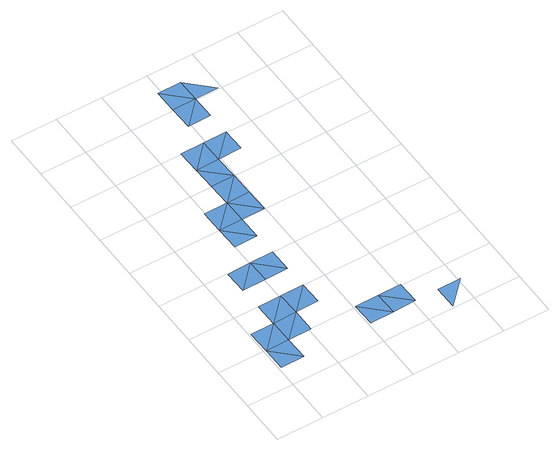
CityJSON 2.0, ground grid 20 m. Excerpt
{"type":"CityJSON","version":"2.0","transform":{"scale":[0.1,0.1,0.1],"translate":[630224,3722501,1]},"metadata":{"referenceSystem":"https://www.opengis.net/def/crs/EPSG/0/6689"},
"CityObjects":{
"waterbody1":{"type":"WaterBody","attributes":{"name":"福岡県津波浸水想定図","class":"1140","function":"2","WaterBodyTsunamiRiskAttribute.description":"1","WaterBodyTsunamiRiskAttribute.rank":"2"},"geometry":[{"type":"MultiSurface","lod":"1","boundaries":[[[0,1,2]],[[2,1,3]],[[4,5,6]],[[5,7,6]],[[8,9,10]],[[8,11,12]],[[8,10,13]],[[11,8,13]],[[14,15,16]],[[15,17,18]],[[19,15,14]],[[15,19,17]],[[20,21,22]],[[22,21,23]],[[24,20,22]],[[24,22,25]]]}]},
"waterbody2":{"type":"WaterBody","attributes":{"name":"福岡県津波浸水想定図","class":"1140","function":"2","WaterBodyTsunamiRiskAttribute.description":"1","WaterBodyTsunamiRiskAttribute.rank":"3"},"geometry":[{"type":"MultiSurface","lod":"1","boundaries":[[[5,26,2]],[[5,2,3]],[[27,28,29]],[[27,30,28]]]}]},
"waterbody3":{"type":"WaterBody","attributes":{"name":"福岡県津波浸水想定図","class":"1140","function":"2","WaterBodyTsunamiRiskAttribute.description":"1","WaterBodyTsunamiRiskAttribute.rank":"1"},"geometry":[{"type":"MultiSurface","lod":"1","boundaries":[[[5,3,7]],[[3,31,7]],[[7,32,6]],[[7,33,32]],[[30,34,28]],[[28,34,35]],[[36,37,38]],[[38,37,39]],[[13,40,11]],[[37,41,39]],[[11,14,16]],[[42,14,11]],[[11,40,42]],[[39,41,43]],[[44,17,19]],[[45,46,47]],[[44,19,48]],[[22,49,25]]]}]}
},
"vertices":[
[11,95,7],[111,97,7],[9,195,8],[109,197,8],[105,397,9],[107,297,9],[205,399,9],[207,299,9],[197,799,9],[199,699,8],[299,701,8],[295,901,8],[195,899,9],[297,801,9],[393,1003,8],[291,1101,8],[293,1001,9],[389,1203,8],[289,1201,8],[391,1103,8],[386,1403,9],[388,1303,8],[486,1405,9],[487,1305,8],[384,1503,9],[484,1505,9],
[7,295,8],[103,497,9],[201,599,9],[101,597,9],[203,499,9],
[209,199,7],[305,401,8],[307,301,8],[303,501,8],[301,601,8],[411,103,7],[511,105,7],[409,203,7],[509,205,7],[397,803,8],[611,107,7],[395,903,8],[609,207,7],[489,1205,8],[713,9,7],[811,111,7],[711,109,7],[491,1105,8],[586,1407,8]
]}
